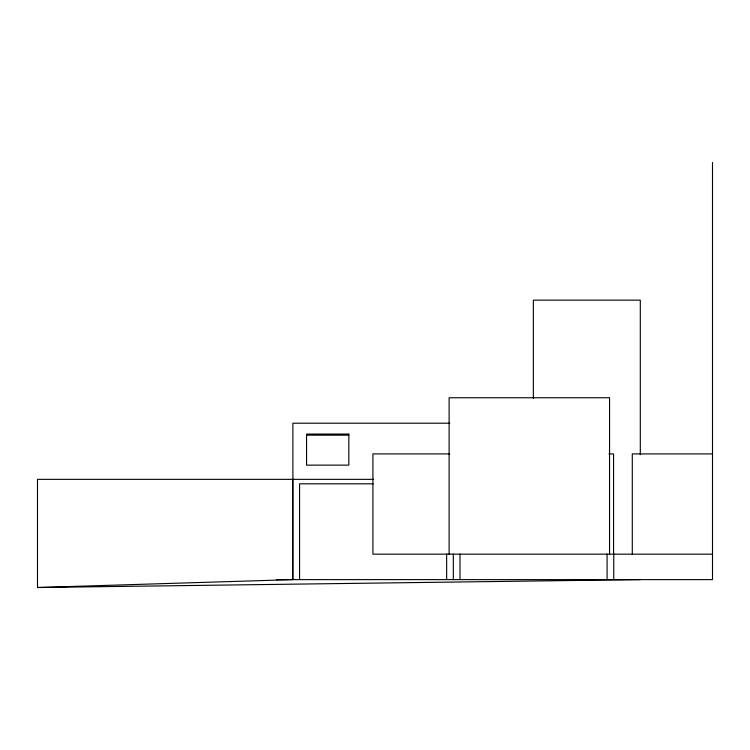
<?xml version="1.0" encoding="UTF-8"?>
<svg xmlns="http://www.w3.org/2000/svg" width="750" height="750" viewBox="0 0 750 750"><rect width="100%" height="100%" fill="white"/><g stroke="black" fill="none" stroke-linecap="round" stroke-linejoin="round"><path stroke-width="1.12" d="M37.5 587.522L292.697 579.619L292.697 479.353L37.5 479.353L37.5 587.522L640.303 579.619M449.812 423.197L292.894 423.197L292.894 579.619M306.562 435.169L348.825 435.169M449.644 453.909L372.919 453.909L372.919 554.175L712.5 554.175M608.878 453.909L613.566 453.909L613.566 554.175M712.5 453.909L632.288 453.909L632.288 554.175M292.894 479.353L373.697 479.353M373.106 483.816L299.578 483.816L299.578 579.619M276.309 579.619L712.5 579.619L712.5 162.478M640.303 454.678L640.303 300.159L533.353 300.159L533.353 398.363M613.762 553.969L613.762 579.619M609.553 554.175L609.553 397.753L449.119 397.753L449.119 554.175M607.078 554.016L607.078 579.619M460.012 554.016L460.012 579.619M453.328 553.969L453.328 579.619M446.644 553.913L446.644 579.619M348.825 434.072L306.562 434.072L306.562 465.131L348.825 465.131L348.825 434.072"/></g></svg>
